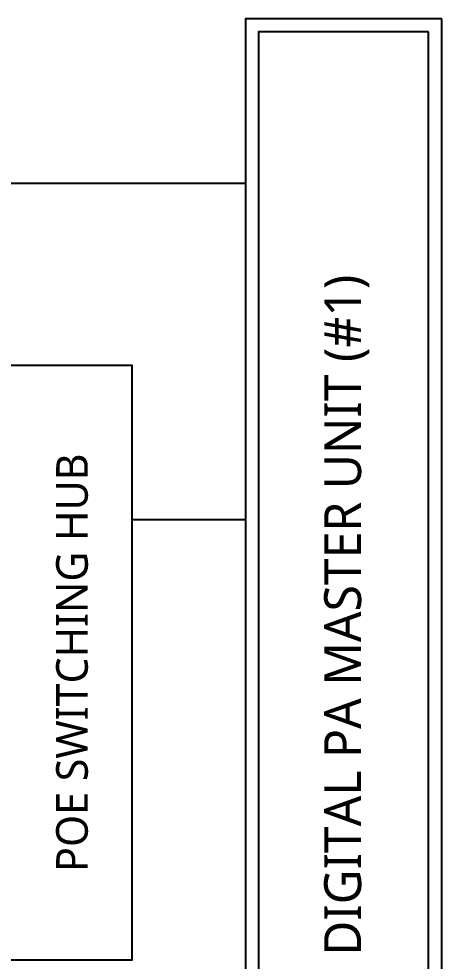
# Model space of a CAD drawing. Header units: millimetres. Extents: x 8410 to 16820, y 0 to 5940.
# Drawn here: x 10686 to 11081, y 4595 to 5489 of the extents above; entities that cross this region are included whole.
import ezdxf
from ezdxf.enums import TextEntityAlignment as Align

# ---------------------------------------------------------------- set-up
doc = ezdxf.new("R2010")
doc.units = ezdxf.units.MM
doc.header["$LTSCALE"] = 500
for name, color, linetype in [('1', 1, 'Continuous'), ('2', 2, 'Continuous'), ('3', 3, 'Continuous'), ('7', 7, 'Continuous')]:
    doc.layers.add(name, color=color, linetype=linetype)
doc.styles.add('sukwoo', font='malgun.ttf')

msp = doc.modelspace()

# ---------------------------------------------------------------- linework, layer by layer
at = {"layer": '1'}
for points in [[(11087.17, 5488.87), (10901.12, 5488.87), (10901.12, 4357.84), (11087.17, 4357.84)], [(11074.7, 5476.4), (10913.59, 5476.4), (10913.59, 4370.32), (11074.7, 4370.32)], [(10676.43, 4595.94), (10676.43, 5160.23), (10793.46, 5160.23), (10793.46, 4595.94)]]:
    msp.add_lwpolyline(points, close=True, dxfattribs=at)
at = {"layer": '7'}
for p, q in [((10458.39, 5332.9), (10901.12, 5332.9)), ((10901.12, 5013.74), (10793.46, 5013.74))]:
    msp.add_line(p, q, dxfattribs=at)

# ---------------------------------------------------------------- texts
at = {"layer": '2', "style": 'sukwoo'}
msp.add_text('POE SWITCHING HUB', height=30, rotation=90, dxfattribs=at).set_placement((10751.56, 4878.02), align=Align.CENTER)
at = {"layer": '3', "style": 'sukwoo'}
msp.add_text('DIGITAL PA MASTER UNIT (#1)', height=35, rotation=90, dxfattribs=at).set_placement((11010.72, 4600.08))

doc.saveas('drawing.dxf')
